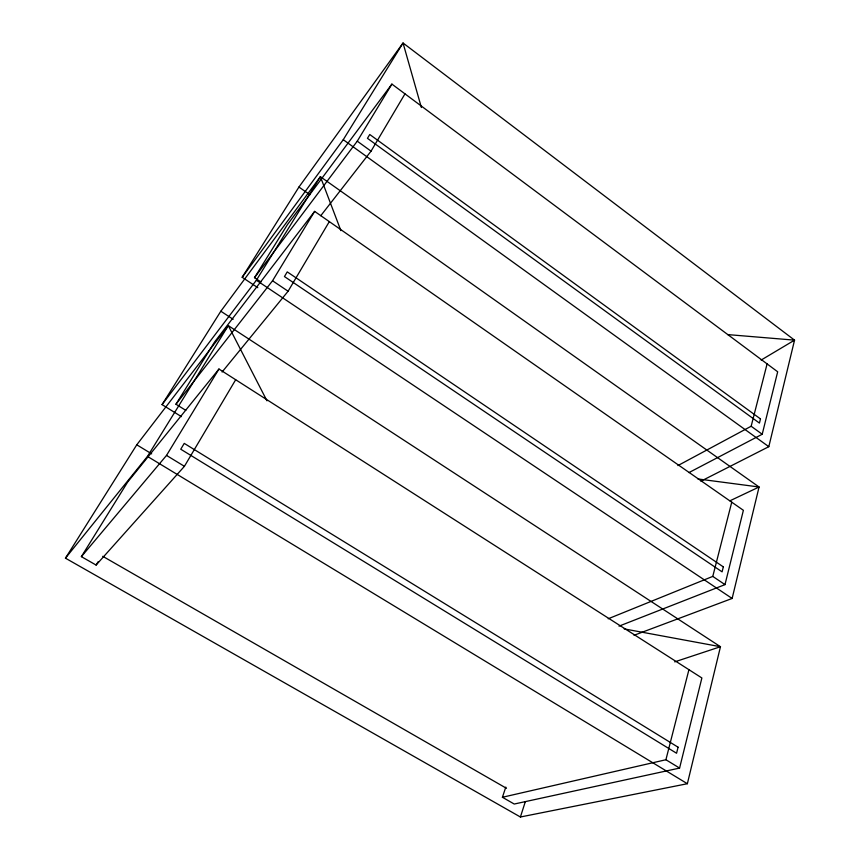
<?xml version="1.0" encoding="UTF-8"?>
<svg xmlns="http://www.w3.org/2000/svg" width="860" height="860" viewBox="0 0 860 860"><rect width="100%" height="100%" fill="white"/><g stroke="black" fill="none" stroke-linecap="round" stroke-linejoin="round"><path stroke-width="1.29" d="M687.366 783.718L720.465 646.72L228.308 325.639L136.772 444.803L65.457 558.172L520.408 817L687.366 783.718L147.469 456.402L65.457 558.172M634.035 635.282L732.129 598.463L759.068 486.996L320.393 176.698L220.826 311.223L162.067 404.608L181.439 416.648M700.932 481.181L768.808 446.684L794.543 340.151L403.039 43L298.947 187.05L242.187 277.275L257.817 287.702M505.809 787.093L502.412 797.274L514.237 804.036L679.583 768.077L701.878 677.97L218.956 369.037L127.667 482.051L81.377 556.646L96.105 565.063L184.416 466.313L235.683 379.733M619.007 626.144L724.991 584.617L743.384 510.302L314.642 211.388L214.667 341.871L175.967 404.221L185.814 410.37M688.957 472.591L762.218 434.246L777.676 371.789L391.902 84.108L287.39 224.686L254.495 277.683L260.967 282.005M502.412 797.274L665.909 759.745L688.935 669.682M608.192 618.781L712.779 576.404L731.753 502.186M677.916 465.572L751.156 426.248L767.099 363.898M520.408 817L525.331 801.649M222.095 372.014L288.1 291.228L329.315 221.622M320.758 215.731L371.047 151.156L404.974 93.858M81.377 556.646L166.518 455.413L218.956 369.037M175.967 404.221L272.534 280.769L314.642 211.388M254.495 277.683L357.265 141.18L391.902 84.108M96.105 565.063L98.18 561.666M147.469 456.402L228.308 325.639L266.966 400.814M162.067 404.608L256.366 280.252L320.393 176.698L340.893 230.63M242.187 277.275L343.258 139.696L403.039 43L421.378 107.511M761.143 360.06L794.543 340.151L727.635 334.583M729.936 500.799L759.068 486.996L697.922 478.956M674.713 661.867L720.465 646.72L624.166 628.896M102.748 556.302L506.486 788.308M136.772 444.803L151.672 453.854M166.518 455.413L184.416 466.313M665.909 759.745L679.583 768.077M220.826 311.223L233.157 319.296M256.366 280.252L732.129 598.463M272.534 280.769L288.1 291.228M712.779 576.404L724.991 584.617M298.947 187.05L309.923 194.747M343.258 139.696L768.808 446.684M357.265 141.18L371.047 151.156M751.156 426.248L762.218 434.246M678.078 747.2L676.562 753.242L180.74 449.221L184.244 443.384L678.078 747.2M723.335 566.88L722.088 571.846L284.445 276.565L287.251 271.889L723.335 566.88M760.476 418.906L759.434 423.077L367.457 138.331L369.757 134.504L760.476 418.906"/></g></svg>
